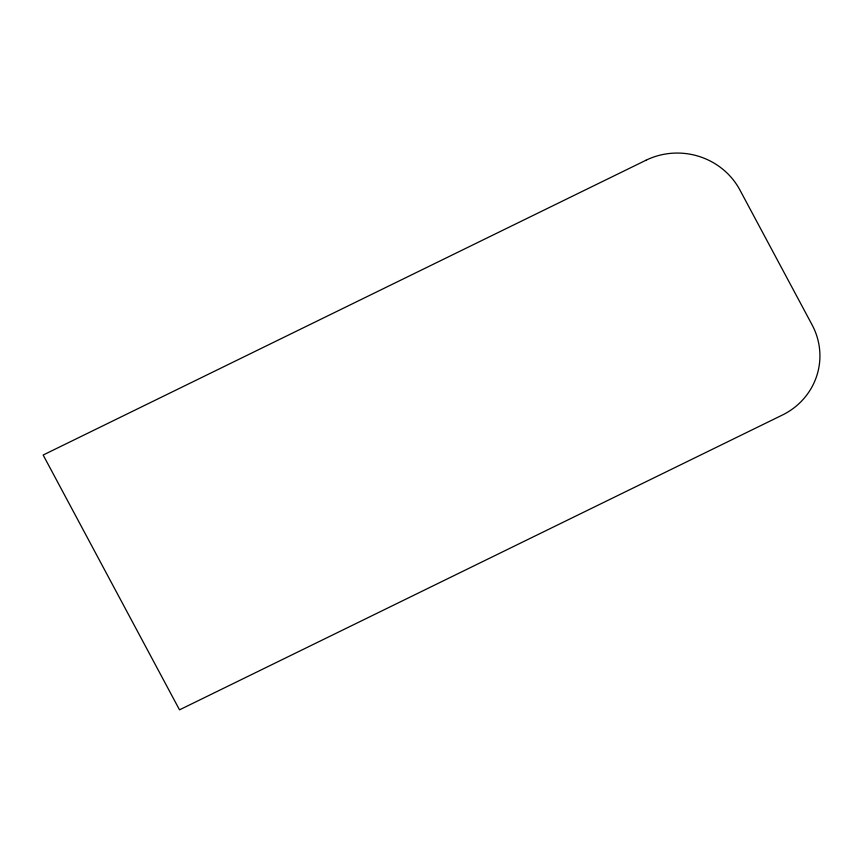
<?xml version="1.0" encoding="UTF-8"?>
<svg xmlns="http://www.w3.org/2000/svg" width="863" height="863" viewBox="0 0 863 863"><rect width="100%" height="100%" fill="white"/><g stroke="black" fill="none" stroke-linecap="round" stroke-linejoin="round"><path stroke-width="1.29" d="M645.977 160.248L43.15 455.028L179.515 709.839L782.353 415.06A69.72 67.087 8.8 0 0 812.094 324.866L739.893 189.968A69.72 67.087 8.8 0 0 645.977 160.248"/></g></svg>
